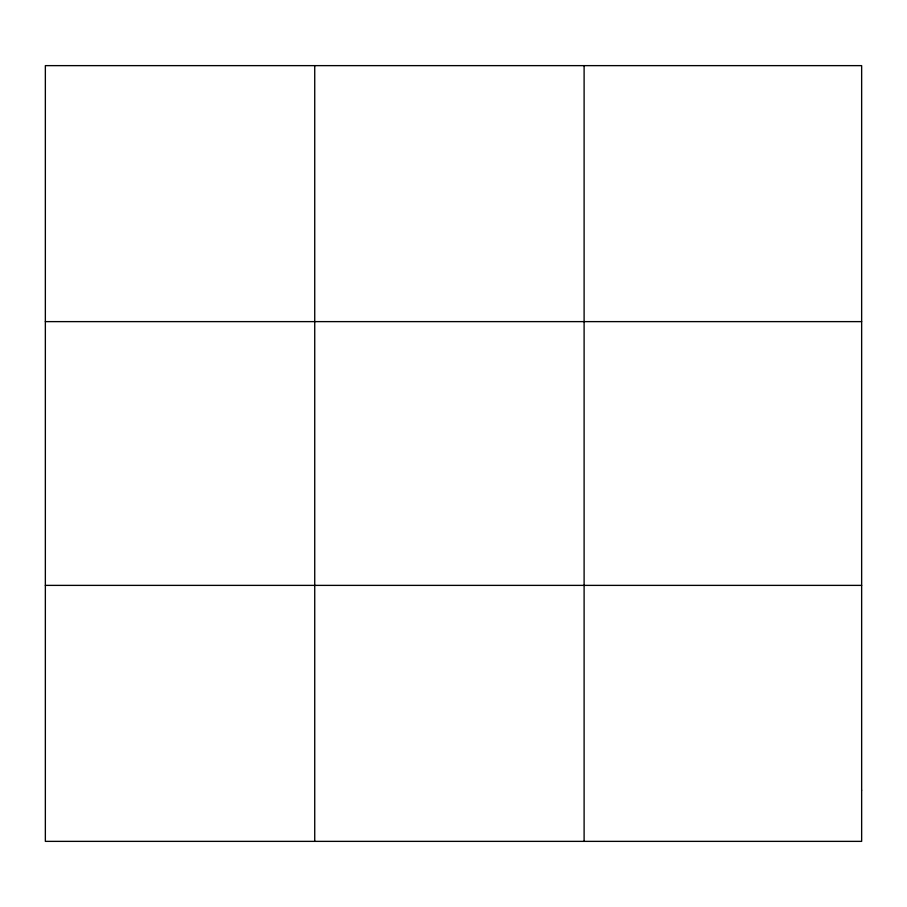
<?xml version="1.0" encoding="UTF-8"?>
<svg xmlns="http://www.w3.org/2000/svg" width="907" height="907" viewBox="0 0 907 907"><rect width="100%" height="100%" fill="white"/><g stroke="black" fill="none" stroke-linecap="round" stroke-linejoin="round"><path stroke-width="1.36" d="M314.729 841.367L314.729 65.633M584.108 841.367L584.108 65.633M45.35 321.622L861.65 321.622M45.35 585.378L861.65 585.378M861.65 790.167L861.65 841.367L45.35 841.367L45.35 65.633L861.65 65.633L861.65 790.167"/></g></svg>
